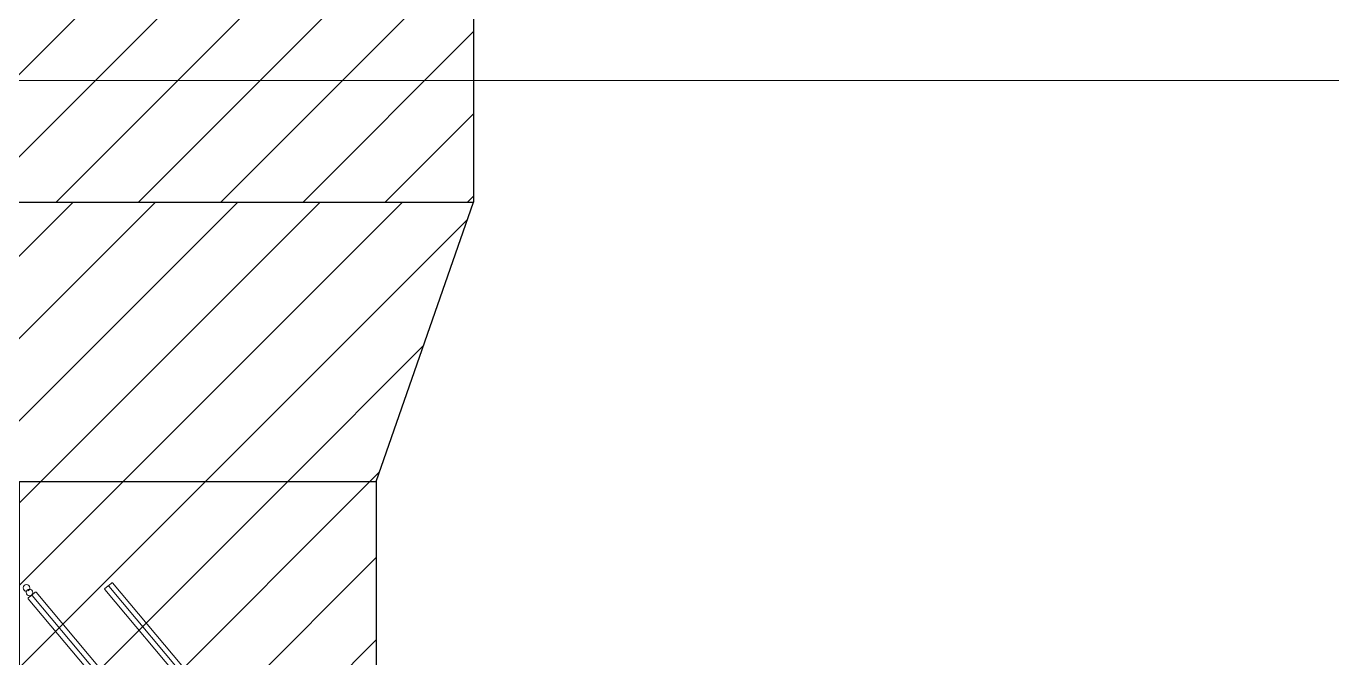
# Model space of a CAD drawing. Header units: millimetres. Extents: x -81374 to 485233, y -39075 to 157313.
# Drawn here: x 36065 to 38169, y -25595 to -24578 of the extents above; entities that cross this region are included whole.
import ezdxf
from ezdxf.enums import TextEntityAlignment as Align

# ---------------------------------------------------------------- set-up
doc = ezdxf.new("R2010")
doc.units = ezdxf.units.MM
doc.layers.add('G-IMPT', color=8, linetype='Continuous', lineweight=5)
doc.layers.add('M-HVAC ELLIPTICAL DUCT', color=6, linetype='Continuous')
doc.layers.add('M-HVAC-INSULATION', color=8, linetype='Continuous')
doc.styles.get("Standard").update_dxf_attribs({"font": 'arial.ttf'})
pattern_1 = [(45, (496839.4, -83091.07), (-66.29126, 66.29126), [])]

# ---------------------------------------------------------------- blocks, each defined once
blk = doc.blocks.new('floor plan 1')
at = {"layer": 'G-IMPT', "color": 8, "ltscale": 500}
for p, q in [((22102.1, -13575.2), (21193.1, -12492.6)), ((21978.7, -13590.3), (21069.8, -12507.6)), ((21180.7, -12503), (22089.6, -13585.7)), ((21057.4, -12518.1), (21966.3, -13600.7)), ((21417.4, -12784.9), (22089.6, -13585.7)), ((21423.6, -12779.7), (22095.8, -13580.4)), ((22102.1, -13575.2), (21429.8, -12774.5)), ((21735.8, -13313.5), (21972.5, -13595.5)), ((21742.1, -13308.4), (21978.7, -13590.3)), ((21966.3, -13600.7), (21729.6, -13318.8)), ((22090.9, -13585.8), (22095.8, -13581.7)), ((22090.9, -13585.8), (22095.7, -13581.7)), ((22097.1, -13580.6), (22102, -13576.5)), ((22097.1, -13580.5), (22102, -13576.5)), ((21967.6, -13600.8), (21972.4, -13596.7)), ((21972.4, -13596.7), (21967.6, -13600.8)), ((21973.8, -13595.6), (21978.6, -13591.5)), ((21978.6, -13591.5), (21973.8, -13595.6)), ((19603.5, -14409.6), (25687.9, -14409.6))]:
    blk.add_line(p, q, dxfattribs=at)
blk.add_circle((22100, -13585.3), 5.41, dxfattribs=at)
for centre, radius, start, end in [((30901.2, -15868.2), 12777.8, 49.90697, 259.60318), ((21978.1, -13590.9), 0.902, 310.0162, 40.0162), ((21978.1, -13590.9), 0.902, 310.0162, 40.0162), ((22090.3, -13585.1), 0.902, 220.0162, 310.0162), ((22090.3, -13585.1), 0.894, 220.0162, 310.0162), ((22095.1, -13581), 0.935, 310.0162, 40.0162), ((22095.2, -13581), 0.882, 310.0162, 40.0162), ((22096.5, -13579.8), 0.935, 220.0162, 310.0162), ((22096.5, -13579.9), 0.882, 220.0162, 310.0162), ((22104.9, -13592.6), 5.41, 180.0329, 90.0329), ((22104.9, -13592.6), 5.41, 120.7468, 180.0329), ((22101.4, -13575.8), 0.902, 310.0162, 40.0162), ((22101.4, -13575.8), 0.902, 310.0162, 40.0162), ((21967, -13600.1), 0.902, 220.0162, 310.0162), ((21967, -13600.1), 0.902, 220.0162, 310.0162), ((21971.9, -13596.1), 0.882, 310.0162, 40.0162), ((21971.9, -13596.1), 0.882, 310.0162, 40.0162), ((21973.2, -13594.9), 0.882, 220.0162, 310.0162), ((21973.2, -13594.9), 0.882, 220.0162, 310.0162)]:
    blk.add_arc(centre, radius, start, end, dxfattribs=at)
for rotation, p in [(359.9992, (39680.6, -4989.6, 0)), (359.9992, (35886.7, -10139.3, 0)), (270.0008, (28873.3, -20643.5, 0)), (359.9992, (11975.3, -26935.4, 0)), (359.9992, (15267.6, -26935.4, 0)), (359.9992, (26686.3, -26987.7, 0)), (270.0008, (15861.1, -28615, 0)), (89.9992, (23697.8, -33300.6, 0)), (89.9992, (23597.9, -35337.7, 0)), (89.9992, (23597.9, -37388.3, 0)), (359.9992, (13750.4, -37781.5, 0)), (89.9992, (23697.8, -40746.8, 0)), (89.9992, (23597.8, -44302.5, 0)), (89.9992, (23597.8, -46399.1, 0)), (89.9992, (23697.8, -48339.8, 0)), (89.9992, (23697.8, -54280, 0)), (359.9992, (27418.1, -55702.4, 0)), (89.9992, (9671.9, -65856.5, 0)), (359.9992, (4684.1, -67403.4, 0)), (359.9992, (8737.2, -67403.4, 0))]:
    blk.add_attdef('PARTITIONTYPE', text='', height=200, rotation=rotation, dxfattribs=at).set_placement(p, align=Align.MIDDLE_CENTER)

msp = doc.modelspace()

# ---------------------------------------------------------------- hatches: boundary and pattern name
at = {"layer": 'M-HVAC-INSULATION'}
h = msp.add_hatch(dxfattribs=at)
h.set_pattern_fill('ANSI31', color=26, scale=750, angle=360, style=0)
h.set_pattern_definition([(45, (496839.4, -85582.64), (-66.29126, 66.29126), [])])
h.paths.add_polyline_path([(35897.9, -24861.3), (36785.9, -24861.3), (36785.9, -17181.2), (35897.9, -17181.2)])
h = msp.add_hatch(dxfattribs=at)
h.set_pattern_fill('ANSI31', color=26, scale=750, angle=360, style=0)
h.set_pattern_definition(pattern_1)
h.paths.add_polyline_path([(35897.9, -24861.3), (36785.9, -24861.3), (36629.4, -25311.3), (36054.4, -25311.3)])
h = msp.add_hatch(dxfattribs=at)
h.set_pattern_fill('ANSI31', color=26, scale=750, angle=360, style=0)
h.set_pattern_definition(pattern_1)
h.paths.add_polyline_path([(36054.4, -25311.3), (36629.4, -25311.3), (36629.4, -37887.9), (36054.4, -37887.9)])

# ---------------------------------------------------------------- linework, layer by layer
at = {"layer": 'M-HVAC ELLIPTICAL DUCT', "linetype": 'Continuous'}
for p, q in [((36785.9, -14192.5), (36785.9, -24861.3)), ((35897.9, -24861.3), (36785.9, -24861.3)), ((36629.4, -25311.3), (36785.9, -24861.3)), ((36054.4, -25311.3), (36629.4, -25311.3)), ((36629.4, -25311.3), (36629.4, -37887.9))]:
    msp.add_line(p, q, dxfattribs=at)
msp.add_lwpolyline([(36054.4, -25311.3), (36629.4, -25311.3), (36629.4, -37887.9), (36054.4, -37887.9)], close=True, dxfattribs=at)

# ---------------------------------------------------------------- block references
at = {"linetype": 'Continuous', "rotation": 180}
msp.add_blockref('floor plan 1', (58170.8, -39075.4), dxfattribs=at)

doc.saveas('drawing.dxf')
